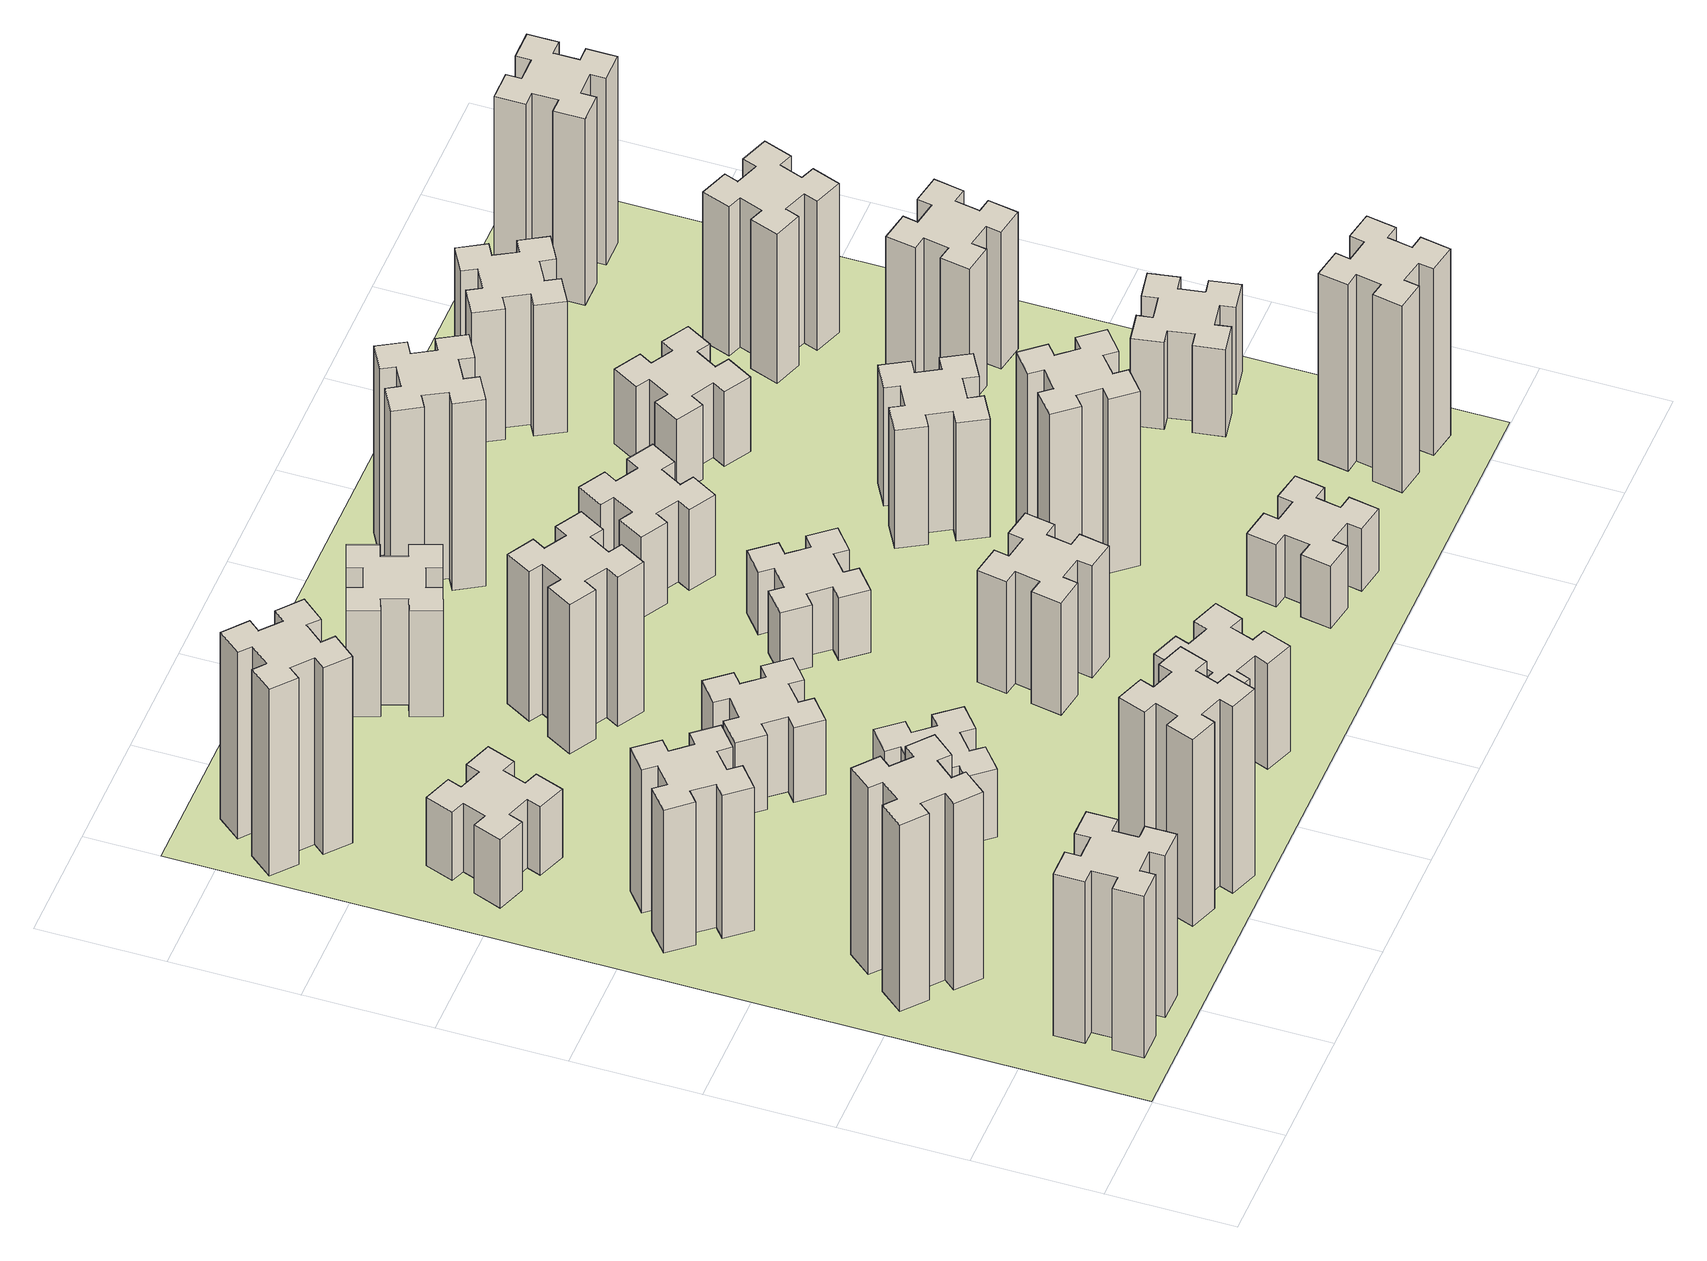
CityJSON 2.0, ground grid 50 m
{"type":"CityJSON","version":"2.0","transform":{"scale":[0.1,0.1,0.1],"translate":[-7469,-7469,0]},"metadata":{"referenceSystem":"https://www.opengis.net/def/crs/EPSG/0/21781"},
"CityObjects":{
"building1":{"type":"Building","attributes":{"class":"1000","function":"1000","usage":"1000","yearOfConstruction":2016,"roofType":"1000","measuredHeight":78,"storeysAboveGround":30,"storeysBelowGround":0},"geometry":[{"type":"Solid","lod":"1","boundaries":[[[[0,1,2,3,4,5,6,7,8,9,10,11,12,13,14,15,16,17,18,19]],[[17,16,20,21]],[[16,15,22,20]],[[15,14,23,22]],[[14,13,24,23]],[[13,12,25,24]],[[12,11,26,25]],[[11,10,27,26]],[[10,9,28,27]],[[9,8,29,28]],[[8,7,30,29]],[[7,6,31,30]],[[6,5,32,31]],[[5,4,33,32]],[[4,3,34,33]],[[3,2,35,34]],[[2,1,36,35]],[[1,0,37,36]],[[0,19,38,37]],[[19,18,39,38]],[[18,17,21,39]],[[24,25,26,27,28,29,30,31,32,33,34,35,36,37,38,39,21,20,22,23]]]]}]},
"building2":{"type":"Building","attributes":{"class":"1000","function":"1000","usage":"1000","yearOfConstruction":2016,"roofType":"1000","measuredHeight":90,"storeysAboveGround":30,"storeysBelowGround":0},"geometry":[{"type":"Solid","lod":"1","boundaries":[[[[40,41,42,43,44,45,46,47,48,49,50,51,52,53,54,55,56,57,58,59]],[[57,56,60,61]],[[56,55,62,60]],[[55,54,63,62]],[[54,53,64,63]],[[53,52,65,64]],[[52,51,66,65]],[[51,50,67,66]],[[50,49,68,67]],[[49,48,69,68]],[[48,47,70,69]],[[47,46,71,70]],[[46,45,72,71]],[[45,44,73,72]],[[44,43,74,73]],[[43,42,75,74]],[[42,41,76,75]],[[41,40,77,76]],[[40,59,78,77]],[[59,58,79,78]],[[58,57,61,79]],[[64,65,66,67,68,69,70,71,72,73,74,75,76,77,78,79,61,60,62,63]]]]}]},
"building3":{"type":"Building","attributes":{"class":"1000","function":"1000","usage":"1000","yearOfConstruction":2016,"roofType":"1000","measuredHeight":69,"storeysAboveGround":30,"storeysBelowGround":0},"geometry":[{"type":"Solid","lod":"1","boundaries":[[[[80,81,82,83,84,85,86,87,88,89,90,91,92,93,94,95,96,97,98,99]],[[97,96,100,101]],[[96,95,102,100]],[[95,94,103,102]],[[94,93,104,103]],[[93,92,105,104]],[[92,91,106,105]],[[91,90,107,106]],[[90,89,108,107]],[[89,88,109,108]],[[88,87,110,109]],[[87,86,111,110]],[[86,85,112,111]],[[85,84,113,112]],[[84,83,114,113]],[[83,82,115,114]],[[82,81,116,115]],[[81,80,117,116]],[[80,99,118,117]],[[99,98,119,118]],[[98,97,101,119]],[[104,105,106,107,108,109,110,111,112,113,114,115,116,117,118,119,101,100,102,103]]]]}]},
"building4":{"type":"Building","attributes":{"class":"1000","function":"1000","usage":"1000","yearOfConstruction":2016,"roofType":"1000","measuredHeight":33,"storeysAboveGround":30,"storeysBelowGround":0},"geometry":[{"type":"Solid","lod":"1","boundaries":[[[[120,121,122,123,124,125,126,127,128,129,130,131,132,133,134,135,136,137,138,139]],[[137,136,140,141]],[[136,135,142,140]],[[135,134,143,142]],[[134,133,144,143]],[[133,132,145,144]],[[132,131,146,145]],[[131,130,147,146]],[[130,129,148,147]],[[129,128,149,148]],[[128,127,150,149]],[[127,126,151,150]],[[126,125,152,151]],[[125,124,153,152]],[[124,123,154,153]],[[123,122,155,154]],[[122,121,156,155]],[[121,120,157,156]],[[120,139,158,157]],[[139,138,159,158]],[[138,137,141,159]],[[144,145,146,147,148,149,150,151,152,153,154,155,156,157,158,159,141,140,142,143]]]]}]},
"building5":{"type":"Building","attributes":{"class":"1000","function":"1000","usage":"1000","yearOfConstruction":2016,"roofType":"1000","measuredHeight":90,"storeysAboveGround":30,"storeysBelowGround":0},"geometry":[{"type":"Solid","lod":"1","boundaries":[[[[160,161,162,163,164,165,166,167,168,169,170,171,172,173,174,175,176,177,178,179]],[[177,176,180,181]],[[176,175,182,180]],[[175,174,183,182]],[[174,173,184,183]],[[173,172,185,184]],[[172,171,186,185]],[[171,170,187,186]],[[170,169,188,187]],[[169,168,189,188]],[[168,167,190,189]],[[167,166,191,190]],[[166,165,192,191]],[[165,164,193,192]],[[164,163,194,193]],[[163,162,195,194]],[[162,161,196,195]],[[161,160,197,196]],[[160,179,198,197]],[[179,178,199,198]],[[178,177,181,199]],[[184,185,186,187,188,189,190,191,192,193,194,195,196,197,198,199,181,180,182,183]]]]}]},
"building6":{"type":"Building","attributes":{"class":"1000","function":"1000","usage":"1000","yearOfConstruction":2016,"roofType":"1000","measuredHeight":90,"storeysAboveGround":30,"storeysBelowGround":0},"geometry":[{"type":"Solid","lod":"1","boundaries":[[[[200,201,202,203,204,205,206,207,208,209,210,211,212,213,214,215,216,217,218,219]],[[217,216,220,221]],[[216,215,222,220]],[[215,214,223,222]],[[214,213,224,223]],[[213,212,225,224]],[[212,211,226,225]],[[211,210,227,226]],[[210,209,228,227]],[[209,208,229,228]],[[208,207,230,229]],[[207,206,231,230]],[[206,205,232,231]],[[205,204,233,232]],[[204,203,234,233]],[[203,202,235,234]],[[202,201,236,235]],[[201,200,237,236]],[[200,219,238,237]],[[219,218,239,238]],[[218,217,221,239]],[[224,225,226,227,228,229,230,231,232,233,234,235,236,237,238,239,221,220,222,223]]]]}]},
"building7":{"type":"Building","attributes":{"class":"1000","function":"1000","usage":"1000","yearOfConstruction":2016,"roofType":"1000","measuredHeight":33,"storeysAboveGround":30,"storeysBelowGround":0},"geometry":[{"type":"Solid","lod":"1","boundaries":[[[[240,241,242,243,244,245,246,247,248,249,250,251,252,253,254,255,256,257,258,259]],[[257,256,260,261]],[[256,255,262,260]],[[255,254,263,262]],[[254,253,264,263]],[[253,252,265,264]],[[252,251,266,265]],[[251,250,267,266]],[[250,249,268,267]],[[249,248,269,268]],[[248,247,270,269]],[[247,246,271,270]],[[246,245,272,271]],[[245,244,273,272]],[[244,243,274,273]],[[243,242,275,274]],[[242,241,276,275]],[[241,240,277,276]],[[240,259,278,277]],[[259,258,279,278]],[[258,257,261,279]],[[264,265,266,267,268,269,270,271,272,273,274,275,276,277,278,279,261,260,262,263]]]]}]},
"building8":{"type":"Building","attributes":{"class":"1000","function":"1000","usage":"1000","yearOfConstruction":2016,"roofType":"1000","measuredHeight":36,"storeysAboveGround":30,"storeysBelowGround":0},"geometry":[{"type":"Solid","lod":"1","boundaries":[[[[280,281,282,283,284,285,286,287,288,289,290,291,292,293,294,295,296,297,298,299]],[[297,296,300,301]],[[296,295,302,300]],[[295,294,303,302]],[[294,293,304,303]],[[293,292,305,304]],[[292,291,306,305]],[[291,290,307,306]],[[290,289,308,307]],[[289,288,309,308]],[[288,287,310,309]],[[287,286,311,310]],[[286,285,312,311]],[[285,284,313,312]],[[284,283,314,313]],[[283,282,315,314]],[[282,281,316,315]],[[281,280,317,316]],[[280,299,318,317]],[[299,298,319,318]],[[298,297,301,319]],[[304,305,306,307,308,309,310,311,312,313,314,315,316,317,318,319,301,300,302,303]]]]}]},
"building9":{"type":"Building","attributes":{"class":"1000","function":"1000","usage":"1000","yearOfConstruction":2016,"roofType":"1000","measuredHeight":51,"storeysAboveGround":30,"storeysBelowGround":0},"geometry":[{"type":"Solid","lod":"1","boundaries":[[[[320,321,322,323,324,325,326,327,328,329,330,331,332,333,334,335,336,337,338,339]],[[337,336,340,341]],[[336,335,342,340]],[[335,334,343,342]],[[334,333,344,343]],[[333,332,345,344]],[[332,331,346,345]],[[331,330,347,346]],[[330,329,348,347]],[[329,328,349,348]],[[328,327,350,349]],[[327,326,351,350]],[[326,325,352,351]],[[325,324,353,352]],[[324,323,354,353]],[[323,322,355,354]],[[322,321,356,355]],[[321,320,357,356]],[[320,339,358,357]],[[339,338,359,358]],[[338,337,341,359]],[[344,345,346,347,348,349,350,351,352,353,354,355,356,357,358,359,341,340,342,343]]]]}]},
"building10":{"type":"Building","attributes":{"class":"1000","function":"1000","usage":"1000","yearOfConstruction":2016,"roofType":"1000","measuredHeight":72,"storeysAboveGround":30,"storeysBelowGround":0},"geometry":[{"type":"Solid","lod":"1","boundaries":[[[[360,361,362,363,364,365,366,367,368,369,370,371,372,373,374,375,376,377,378,379]],[[377,376,380,381]],[[376,375,382,380]],[[375,374,383,382]],[[374,373,384,383]],[[373,372,385,384]],[[372,371,386,385]],[[371,370,387,386]],[[370,369,388,387]],[[369,368,389,388]],[[368,367,390,389]],[[367,366,391,390]],[[366,365,392,391]],[[365,364,393,392]],[[364,363,394,393]],[[363,362,395,394]],[[362,361,396,395]],[[361,360,397,396]],[[360,379,398,397]],[[379,378,399,398]],[[378,377,381,399]],[[384,385,386,387,388,389,390,391,392,393,394,395,396,397,398,399,381,380,382,383]]]]}]},
"building11":{"type":"Building","attributes":{"class":"1000","function":"1000","usage":"1000","yearOfConstruction":2016,"roofType":"1000","measuredHeight":51,"storeysAboveGround":30,"storeysBelowGround":0},"geometry":[{"type":"Solid","lod":"1","boundaries":[[[[400,401,402,403,404,405,406,407,408,409,410,411,412,413,414,415,416,417,418,419]],[[417,416,420,421]],[[416,415,422,420]],[[415,414,423,422]],[[414,413,424,423]],[[413,412,425,424]],[[412,411,426,425]],[[411,410,427,426]],[[410,409,428,427]],[[409,408,429,428]],[[408,407,430,429]],[[407,406,431,430]],[[406,405,432,431]],[[405,404,433,432]],[[404,403,434,433]],[[403,402,435,434]],[[402,401,436,435]],[[401,400,437,436]],[[400,419,438,437]],[[419,418,439,438]],[[418,417,421,439]],[[424,425,426,427,428,429,430,431,432,433,434,435,436,437,438,439,421,420,422,423]]]]}]},
"building12":{"type":"Building","attributes":{"class":"1000","function":"1000","usage":"1000","yearOfConstruction":2016,"roofType":"1000","measuredHeight":54,"storeysAboveGround":30,"storeysBelowGround":0},"geometry":[{"type":"Solid","lod":"1","boundaries":[[[[440,441,442,443,444,445,446,447,448,449,450,451,452,453,454,455,456,457,458,459]],[[457,456,460,461]],[[456,455,462,460]],[[455,454,463,462]],[[454,453,464,463]],[[453,452,465,464]],[[452,451,466,465]],[[451,450,467,466]],[[450,449,468,467]],[[449,448,469,468]],[[448,447,470,469]],[[447,446,471,470]],[[446,445,472,471]],[[445,444,473,472]],[[444,443,474,473]],[[443,442,475,474]],[[442,441,476,475]],[[441,440,477,476]],[[440,459,478,477]],[[459,458,479,478]],[[458,457,461,479]],[[464,465,466,467,468,469,470,471,472,473,474,475,476,477,478,479,461,460,462,463]]]]}]},
"building13":{"type":"Building","attributes":{"class":"1000","function":"1000","usage":"1000","yearOfConstruction":2016,"roofType":"1000","measuredHeight":30,"storeysAboveGround":30,"storeysBelowGround":0},"geometry":[{"type":"Solid","lod":"1","boundaries":[[[[480,481,482,483,484,485,486,487,488,489,490,491,492,493,494,495,496,497,498,499]],[[497,496,500,501]],[[496,495,502,500]],[[495,494,503,502]],[[494,493,504,503]],[[493,492,505,504]],[[492,491,506,505]],[[491,490,507,506]],[[490,489,508,507]],[[489,488,509,508]],[[488,487,510,509]],[[487,486,511,510]],[[486,485,512,511]],[[485,484,513,512]],[[484,483,514,513]],[[483,482,515,514]],[[482,481,516,515]],[[481,480,517,516]],[[480,499,518,517]],[[499,498,519,518]],[[498,497,501,519]],[[504,505,506,507,508,509,510,511,512,513,514,515,516,517,518,519,501,500,502,503]]]]}]},
"building14":{"type":"Building","attributes":{"class":"1000","function":"1000","usage":"1000","yearOfConstruction":2016,"roofType":"1000","measuredHeight":39,"storeysAboveGround":30,"storeysBelowGround":0},"geometry":[{"type":"Solid","lod":"1","boundaries":[[[[520,521,522,523,524,525,526,527,528,529,530,531,532,533,534,535,536,537,538,539]],[[537,536,540,541]],[[536,535,542,540]],[[535,534,543,542]],[[534,533,544,543]],[[533,532,545,544]],[[532,531,546,545]],[[531,530,547,546]],[[530,529,548,547]],[[529,528,549,548]],[[528,527,550,549]],[[527,526,551,550]],[[526,525,552,551]],[[525,524,553,552]],[[524,523,554,553]],[[523,522,555,554]],[[522,521,556,555]],[[521,520,557,556]],[[520,539,558,557]],[[539,538,559,558]],[[538,537,541,559]],[[544,545,546,547,548,549,550,551,552,553,554,555,556,557,558,559,541,540,542,543]]]]}]},
"building15":{"type":"Building","attributes":{"class":"1000","function":"1000","usage":"1000","yearOfConstruction":2016,"roofType":"1000","measuredHeight":90,"storeysAboveGround":30,"storeysBelowGround":0},"geometry":[{"type":"Solid","lod":"1","boundaries":[[[[560,561,562,563,564,565,566,567,568,569,570,571,572,573,574,575,576,577,578,579]],[[577,576,580,581]],[[576,575,582,580]],[[575,574,583,582]],[[574,573,584,583]],[[573,572,585,584]],[[572,571,586,585]],[[571,570,587,586]],[[570,569,588,587]],[[569,568,589,588]],[[568,567,590,589]],[[567,566,591,590]],[[566,565,592,591]],[[565,564,593,592]],[[564,563,594,593]],[[563,562,595,594]],[[562,561,596,595]],[[561,560,597,596]],[[560,579,598,597]],[[579,578,599,598]],[[578,577,581,599]],[[584,585,586,587,588,589,590,591,592,593,594,595,596,597,598,599,581,580,582,583]]]]}]},
"building16":{"type":"Building","attributes":{"class":"1000","function":"1000","usage":"1000","yearOfConstruction":2016,"roofType":"1000","measuredHeight":30,"storeysAboveGround":30,"storeysBelowGround":0},"geometry":[{"type":"Solid","lod":"1","boundaries":[[[[600,601,602,603,604,605,606,607,608,609,610,611,612,613,614,615,616,617,618,619]],[[617,616,620,621]],[[616,615,622,620]],[[615,614,623,622]],[[614,613,624,623]],[[613,612,625,624]],[[612,611,626,625]],[[611,610,627,626]],[[610,609,628,627]],[[609,608,629,628]],[[608,607,630,629]],[[607,606,631,630]],[[606,605,632,631]],[[605,604,633,632]],[[604,603,634,633]],[[603,602,635,634]],[[602,601,636,635]],[[601,600,637,636]],[[600,619,638,637]],[[619,618,639,638]],[[618,617,621,639]],[[624,625,626,627,628,629,630,631,632,633,634,635,636,637,638,639,621,620,622,623]]]]}]},
"building17":{"type":"Building","attributes":{"class":"1000","function":"1000","usage":"1000","yearOfConstruction":2016,"roofType":"1000","measuredHeight":84,"storeysAboveGround":30,"storeysBelowGround":0},"geometry":[{"type":"Solid","lod":"1","boundaries":[[[[640,641,642,643,644,645,646,647,648,649,650,651,652,653,654,655,656,657,658,659]],[[657,656,660,661]],[[656,655,662,660]],[[655,654,663,662]],[[654,653,664,663]],[[653,652,665,664]],[[652,651,666,665]],[[651,650,667,666]],[[650,649,668,667]],[[649,648,669,668]],[[648,647,670,669]],[[647,646,671,670]],[[646,645,672,671]],[[645,644,673,672]],[[644,643,674,673]],[[643,642,675,674]],[[642,641,676,675]],[[641,640,677,676]],[[640,659,678,677]],[[659,658,679,678]],[[658,657,661,679]],[[664,665,666,667,668,669,670,671,672,673,674,675,676,677,678,679,661,660,662,663]]]]}]},
"building18":{"type":"Building","attributes":{"class":"1000","function":"1000","usage":"1000","yearOfConstruction":2016,"roofType":"1000","measuredHeight":57,"storeysAboveGround":30,"storeysBelowGround":0},"geometry":[{"type":"Solid","lod":"1","boundaries":[[[[680,681,682,683,684,685,686,687,688,689,690,691,692,693,694,695,696,697,698,699]],[[697,696,700,701]],[[696,695,702,700]],[[695,694,703,702]],[[694,693,704,703]],[[693,692,705,704]],[[692,691,706,705]],[[691,690,707,706]],[[690,689,708,707]],[[689,688,709,708]],[[688,687,710,709]],[[687,686,711,710]],[[686,685,712,711]],[[685,684,713,712]],[[684,683,714,713]],[[683,682,715,714]],[[682,681,716,715]],[[681,680,717,716]],[[680,699,718,717]],[[699,698,719,718]],[[698,697,701,719]],[[704,705,706,707,708,709,710,711,712,713,714,715,716,717,718,719,701,700,702,703]]]]}]},
"building19":{"type":"Building","attributes":{"class":"1000","function":"1000","usage":"1000","yearOfConstruction":2016,"roofType":"1000","measuredHeight":36,"storeysAboveGround":30,"storeysBelowGround":0},"geometry":[{"type":"Solid","lod":"1","boundaries":[[[[720,721,722,723,724,725,726,727,728,729,730,731,732,733,734,735,736,737,738,739]],[[737,736,740,741]],[[736,735,742,740]],[[735,734,743,742]],[[734,733,744,743]],[[733,732,745,744]],[[732,731,746,745]],[[731,730,747,746]],[[730,729,748,747]],[[729,728,749,748]],[[728,727,750,749]],[[727,726,751,750]],[[726,725,752,751]],[[725,724,753,752]],[[724,723,754,753]],[[723,722,755,754]],[[722,721,756,755]],[[721,720,757,756]],[[720,739,758,757]],[[739,738,759,758]],[[738,737,741,759]],[[744,745,746,747,748,749,750,751,752,753,754,755,756,757,758,759,741,740,742,743]]]]}]},
"building20":{"type":"Building","attributes":{"class":"1000","function":"1000","usage":"1000","yearOfConstruction":2016,"roofType":"1000","measuredHeight":90,"storeysAboveGround":30,"storeysBelowGround":0},"geometry":[{"type":"Solid","lod":"1","boundaries":[[[[760,761,762,763,764,765,766,767,768,769,770,771,772,773,774,775,776,777,778,779]],[[777,776,780,781]],[[776,775,782,780]],[[775,774,783,782]],[[774,773,784,783]],[[773,772,785,784]],[[772,771,786,785]],[[771,770,787,786]],[[770,769,788,787]],[[769,768,789,788]],[[768,767,790,789]],[[767,766,791,790]],[[766,765,792,791]],[[765,764,793,792]],[[764,763,794,793]],[[763,762,795,794]],[[762,761,796,795]],[[761,760,797,796]],[[760,779,798,797]],[[779,778,799,798]],[[778,777,781,799]],[[784,785,786,787,788,789,790,791,792,793,794,795,796,797,798,799,781,780,782,783]]]]}]},
"building21":{"type":"Building","attributes":{"class":"1000","function":"1000","usage":"1000","yearOfConstruction":2016,"roofType":"1000","measuredHeight":63,"storeysAboveGround":30,"storeysBelowGround":0},"geometry":[{"type":"Solid","lod":"1","boundaries":[[[[800,801,802,803,804,805,806,807,808,809,810,811,812,813,814,815,816,817,818,819]],[[817,816,820,821]],[[816,815,822,820]],[[815,814,823,822]],[[814,813,824,823]],[[813,812,825,824]],[[812,811,826,825]],[[811,810,827,826]],[[810,809,828,827]],[[809,808,829,828]],[[808,807,830,829]],[[807,806,831,830]],[[806,805,832,831]],[[805,804,833,832]],[[804,803,834,833]],[[803,802,835,834]],[[802,801,836,835]],[[801,800,837,836]],[[800,819,838,837]],[[819,818,839,838]],[[818,817,821,839]],[[824,825,826,827,828,829,830,831,832,833,834,835,836,837,838,839,821,820,822,823]]]]}]},
"building22":{"type":"Building","attributes":{"class":"1000","function":"1000","usage":"1000","yearOfConstruction":2016,"roofType":"1000","measuredHeight":42,"storeysAboveGround":30,"storeysBelowGround":0},"geometry":[{"type":"Solid","lod":"1","boundaries":[[[[840,841,842,843,844,845,846,847,848,849,850,851,852,853,854,855,856,857,858,859]],[[857,856,860,861]],[[856,855,862,860]],[[855,854,863,862]],[[854,853,864,863]],[[853,852,865,864]],[[852,851,866,865]],[[851,850,867,866]],[[850,849,868,867]],[[849,848,869,868]],[[848,847,870,869]],[[847,846,871,870]],[[846,845,872,871]],[[845,844,873,872]],[[844,843,874,873]],[[843,842,875,874]],[[842,841,876,875]],[[841,840,877,876]],[[840,859,878,877]],[[859,858,879,878]],[[858,857,861,879]],[[864,865,866,867,868,869,870,871,872,873,874,875,876,877,878,879,861,860,862,863]]]]}]},
"building23":{"type":"Building","attributes":{"class":"1000","function":"1000","usage":"1000","yearOfConstruction":2016,"roofType":"1000","measuredHeight":66,"storeysAboveGround":30,"storeysBelowGround":0},"geometry":[{"type":"Solid","lod":"1","boundaries":[[[[880,881,882,883,884,885,886,887,888,889,890,891,892,893,894,895,896,897,898,899]],[[897,896,900,901]],[[896,895,902,900]],[[895,894,903,902]],[[894,893,904,903]],[[893,892,905,904]],[[892,891,906,905]],[[891,890,907,906]],[[890,889,908,907]],[[889,888,909,908]],[[888,887,910,909]],[[887,886,911,910]],[[886,885,912,911]],[[885,884,913,912]],[[884,883,914,913]],[[883,882,915,914]],[[882,881,916,915]],[[881,880,917,916]],[[880,899,918,917]],[[899,898,919,918]],[[898,897,901,919]],[[904,905,906,907,908,909,910,911,912,913,914,915,916,917,918,919,901,900,902,903]]]]}]},
"building24":{"type":"Building","attributes":{"class":"1000","function":"1000","usage":"1000","yearOfConstruction":2016,"roofType":"1000","measuredHeight":72,"storeysAboveGround":30,"storeysBelowGround":0},"geometry":[{"type":"Solid","lod":"1","boundaries":[[[[920,921,922,923,924,925,926,927,928,929,930,931,932,933,934,935,936,937,938,939]],[[937,936,940,941]],[[936,935,942,940]],[[935,934,943,942]],[[934,933,944,943]],[[933,932,945,944]],[[932,931,946,945]],[[931,930,947,946]],[[930,929,948,947]],[[929,928,949,948]],[[928,927,950,949]],[[927,926,951,950]],[[926,925,952,951]],[[925,924,953,952]],[[924,923,954,953]],[[923,922,955,954]],[[922,921,956,955]],[[921,920,957,956]],[[920,939,958,957]],[[939,938,959,958]],[[938,937,941,959]],[[944,945,946,947,948,949,950,951,952,953,954,955,956,957,958,959,941,940,942,943]]]]}]},
"building25":{"type":"Building","attributes":{"class":"1000","function":"1000","usage":"1000","yearOfConstruction":2016,"roofType":"1000","measuredHeight":90,"storeysAboveGround":30,"storeysBelowGround":0},"geometry":[{"type":"Solid","lod":"1","boundaries":[[[[960,961,962,963,964,965,966,967,968,969,970,971,972,973,974,975,976,977,978,979]],[[977,976,980,981]],[[976,975,982,980]],[[975,974,983,982]],[[974,973,984,983]],[[973,972,985,984]],[[972,971,986,985]],[[971,970,987,986]],[[970,969,988,987]],[[969,968,989,988]],[[968,967,990,989]],[[967,966,991,990]],[[966,965,992,991]],[[965,964,993,992]],[[964,963,994,993]],[[963,962,995,994]],[[962,961,996,995]],[[961,960,997,996]],[[960,979,998,997]],[[979,978,999,998]],[[978,977,981,999]],[[984,985,986,987,988,989,990,991,992,993,994,995,996,997,998,999,981,980,982,983]]]]}]},
"landuse1":{"type":"LandUse","attributes":{"name":"plot1","function":"1010"},"geometry":[{"type":"MultiSurface","lod":"1","boundaries":[[[1000,1001,1002,1003]]]}]}
},
"vertices":[
[265,325,0],[265,225,0],[205,225,0],[205,105,0],[325,105,0],[325,165,0],[425,165,0],[425,105,0],[545,105,0],[545,225,0],[485,225,0],[485,325,0],[545,325,0],[545,445,0],[425,445,0],[425,385,0],[325,385,0],[325,445,0],[205,445,0],[205,325,0],[325,385,780],[325,445,780],[425,385,780],[425,445,780],[545,445,780],[545,325,780],[485,325,780],[485,225,780],[545,225,780],[545,105,780],[425,105,780],[425,165,780],[325,165,780],[325,105,780],[205,105,780],[205,225,780],[265,225,780],[265,325,780],[205,325,780],[205,445,780],
[484,1067,0],[408,1132,0],[446,1178,0],[354,1255,0],[277,1163,0],[323,1124,0],[259,1048,0],[213,1086,0],[136,994,0],[228,917,0],[266,963,0],[343,899,0],[304,853,0],[396,776,0],[473,868,0],[427,906,0],[492,983,0],[538,944,0],[615,1036,0],[523,1113,0],[492,983,900],[538,944,900],[427,906,900],[473,868,900],[396,776,900],[304,853,900],[343,899,900],[266,963,900],[228,917,900],[136,994,900],[213,1086,900],[259,1048,900],[323,1124,900],[277,1163,900],[354,1255,900],[446,1178,900],[408,1132,900],[484,1067,900],[523,1113,900],[615,1036,900],
[492,1888,0],[427,1964,0],[473,2003,0],[396,2095,0],[304,2018,0],[343,1972,0],[266,1907,0],[228,1953,0],[136,1876,0],[213,1784,0],[259,1823,0],[323,1746,0],[277,1708,0],[354,1616,0],[446,1693,0],[408,1739,0],[484,1803,0],[523,1757,0],[615,1834,0],[538,1926,0],[484,1803,690],[523,1757,690],[408,1739,690],[446,1693,690],[354,1616,690],[277,1708,690],[323,1746,690],[259,1823,690],[213,1784,690],[136,1876,690],[228,1953,690],[266,1907,690],[343,1972,690],[304,2018,690],[396,2095,690],[473,2003,690],[427,1964,690],[492,1888,690],[538,1926,690],[615,1834,690],
[289,2680,0],[255,2586,0],[199,2607,0],[157,2494,0],[270,2453,0],[291,2509,0],[385,2475,0],[364,2419,0],[477,2377,0],[518,2490,0],[462,2511,0],[496,2605,0],[552,2584,0],[593,2697,0],[480,2738,0],[460,2682,0],[366,2716,0],[387,2772,0],[274,2813,0],[233,2700,0],[366,2716,330],[387,2772,330],[460,2682,330],[480,2738,330],[593,2697,330],[552,2584,330],[496,2605,330],[462,2511,330],[518,2490,330],[477,2377,330],[364,2419,330],[385,2475,330],[291,2509,330],[270,2453,330],[157,2494,330],[199,2607,330],[255,2586,330],[289,2680,330],[233,2700,330],[274,2813,330],
[1029,360,0],[995,266,0],[939,287,0],[897,174,0],[1010,133,0],[1031,189,0],[1125,155,0],[1104,99,0],[1217,57,0],[1258,170,0],[1202,191,0],[1236,285,0],[1292,264,0],[1333,377,0],[1220,418,0],[1200,362,0],[1106,396,0],[1127,452,0],[1014,493,0],[973,380,0],[1106,396,900],[1127,452,900],[1200,362,900],[1220,418,900],[1333,377,900],[1292,264,900],[1236,285,900],[1202,191,900],[1258,170,900],[1217,57,900],[1104,99,900],[1125,155,900],[1031,189,900],[1010,133,900],[897,174,900],[939,287,900],[995,266,900],[1029,360,900],[973,380,900],[1014,493,900],
[384,3387,0],[308,3452,0],[346,3498,0],[254,3575,0],[177,3483,0],[223,3444,0],[159,3368,0],[113,3406,0],[36,3314,0],[128,3237,0],[166,3283,0],[243,3219,0],[204,3173,0],[296,3096,0],[373,3188,0],[327,3226,0],[392,3303,0],[438,3264,0],[515,3356,0],[423,3433,0],[392,3303,900],[438,3264,900],[327,3226,900],[373,3188,900],[296,3096,900],[204,3173,900],[243,3219,900],[166,3283,900],[128,3237,900],[36,3314,900],[113,3406,900],[159,3368,900],[223,3444,900],[177,3483,900],[254,3575,900],[346,3498,900],[308,3452,900],[384,3387,900],[423,3433,900],[515,3356,900],
[1083,1332,0],[1006,1267,0],[968,1313,0],[876,1236,0],[953,1144,0],[999,1183,0],[1063,1106,0],[1017,1068,0],[1094,976,0],[1186,1053,0],[1148,1099,0],[1224,1163,0],[1263,1117,0],[1355,1194,0],[1278,1286,0],[1232,1248,0],[1167,1324,0],[1213,1363,0],[1136,1455,0],[1044,1378,0],[1167,1324,330],[1213,1363,330],[1232,1248,330],[1278,1286,330],[1355,1194,330],[1263,1117,330],[1224,1163,330],[1148,1099,330],[1186,1053,330],[1094,976,330],[1017,1068,330],[1063,1106,330],[999,1183,330],[953,1144,330],[876,1236,330],[968,1313,330],[1006,1267,330],[1083,1332,330],[1044,1378,330],[1136,1455,330],
[1083,1972,0],[1006,1907,0],[968,1953,0],[876,1876,0],[953,1784,0],[999,1823,0],[1063,1746,0],[1017,1708,0],[1094,1616,0],[1186,1693,0],[1148,1739,0],[1224,1803,0],[1263,1757,0],[1355,1834,0],[1278,1926,0],[1232,1888,0],[1167,1964,0],[1213,2003,0],[1136,2095,0],[1044,2018,0],[1167,1964,360],[1213,2003,360],[1232,1888,360],[1278,1926,360],[1355,1834,360],[1263,1757,360],[1224,1803,360],[1148,1739,360],[1186,1693,360],[1094,1616,360],[1017,1708,360],[1063,1746,360],[999,1823,360],[953,1784,360],[876,1876,360],[968,1953,360],[1006,1907,360],[1083,1972,360],[1044,2018,360],[1136,2095,360],
[1669,460,0],[1635,366,0],[1579,387,0],[1537,274,0],[1650,233,0],[1671,289,0],[1765,255,0],[1744,199,0],[1857,157,0],[1898,270,0],[1842,291,0],[1876,385,0],[1932,364,0],[1973,477,0],[1860,518,0],[1840,462,0],[1746,496,0],[1767,552,0],[1654,593,0],[1613,480,0],[1746,496,510],[1767,552,510],[1840,462,510],[1860,518,510],[1973,477,510],[1932,364,510],[1876,385,510],[1842,291,510],[1898,270,510],[1857,157,510],[1744,199,510],[1765,255,510],[1671,289,510],[1650,233,510],[1537,274,510],[1579,387,510],[1635,366,510],[1669,460,510],[1613,480,510],[1654,593,510],
[1314,2666,0],[1227,2716,0],[1257,2768,0],[1153,2828,0],[1093,2724,0],[1145,2694,0],[1095,2607,0],[1043,2637,0],[983,2533,0],[1087,2473,0],[1117,2525,0],[1204,2475,0],[1174,2423,0],[1278,2363,0],[1338,2467,0],[1286,2497,0],[1336,2584,0],[1388,2554,0],[1448,2658,0],[1344,2718,0],[1336,2584,720],[1388,2554,720],[1286,2497,720],[1338,2467,720],[1278,2363,720],[1174,2423,720],[1204,2475,720],[1117,2525,720],[1087,2473,720],[983,2533,720],[1043,2637,720],[1095,2607,720],[1145,2694,720],[1093,2724,720],[1153,2828,720],[1257,2768,720],[1227,2716,720],[1314,2666,720],[1344,2718,720],[1448,2658,720],
[1125,3356,0],[1031,3322,0],[1010,3378,0],[897,3337,0],[939,3224,0],[995,3245,0],[1029,3151,0],[973,3130,0],[1014,3017,0],[1127,3059,0],[1106,3115,0],[1200,3149,0],[1220,3093,0],[1333,3134,0],[1292,3247,0],[1236,3226,0],[1202,3320,0],[1258,3340,0],[1217,3453,0],[1104,3412,0],[1202,3320,510],[1258,3340,510],[1236,3226,510],[1292,3247,510],[1333,3134,510],[1220,3093,510],[1200,3149,510],[1106,3115,510],[1127,3059,510],[1014,3017,510],[973,3130,510],[1029,3151,510],[995,3245,510],[939,3224,510],[897,3337,510],[1010,3378,510],[1031,3322,510],[1125,3356,510],[1104,3412,510],[1217,3453,510],
[2055,1047,0],[2072,1145,0],[2131,1135,0],[2152,1253,0],[2034,1274,0],[2024,1215,0],[1925,1232,0],[1936,1291,0],[1817,1312,0],[1797,1194,0],[1856,1184,0],[1838,1085,0],[1779,1096,0],[1758,977,0],[1877,957,0],[1887,1016,0],[1985,998,0],[1975,939,0],[2093,918,0],[2114,1037,0],[1985,998,540],[1975,939,540],[1887,1016,540],[1877,957,540],[1758,977,540],[1779,1096,540],[1838,1085,540],[1856,1184,540],[1797,1194,540],[1817,1312,540],[1936,1291,540],[1925,1232,540],[2024,1215,540],[2034,1274,540],[2152,1253,540],[2131,1135,540],[2072,1145,540],[2055,1047,540],[2114,1037,540],[2093,918,540],
[1972,1988,0],[1907,2064,0],[1953,2103,0],[1876,2195,0],[1784,2118,0],[1823,2072,0],[1746,2007,0],[1708,2053,0],[1616,1976,0],[1693,1884,0],[1739,1923,0],[1803,1846,0],[1757,1808,0],[1834,1716,0],[1926,1793,0],[1888,1839,0],[1964,1903,0],[2003,1857,0],[2095,1934,0],[2018,2026,0],[1964,1903,300],[2003,1857,300],[1888,1839,300],[1926,1793,300],[1834,1716,300],[1757,1808,300],[1803,1846,300],[1739,1923,300],[1693,1884,300],[1616,1976,300],[1708,2053,300],[1746,2007,300],[1823,2072,300],[1784,2118,300],[1876,2195,300],[1953,2103,300],[1907,2064,300],[1972,1988,300],[2018,2026,300],[2095,1934,300],
[2026,2497,0],[2076,2584,0],[2128,2554,0],[2188,2658,0],[2084,2718,0],[2054,2666,0],[1967,2716,0],[1997,2768,0],[1893,2828,0],[1833,2724,0],[1885,2694,0],[1835,2607,0],[1783,2637,0],[1723,2533,0],[1827,2473,0],[1857,2525,0],[1944,2475,0],[1914,2423,0],[2018,2363,0],[2078,2467,0],[1944,2475,390],[1914,2423,390],[1857,2525,390],[1827,2473,390],[1723,2533,390],[1783,2637,390],[1835,2607,390],[1885,2694,390],[1833,2724,390],[1893,2828,390],[1997,2768,390],[1967,2716,390],[2054,2666,390],[2084,2718,390],[2188,2658,390],[2128,2554,390],[2076,2584,390],[2026,2497,390],[2078,2467,390],[2018,2363,390],
[1744,3456,0],[1657,3406,0],[1627,3458,0],[1523,3398,0],[1583,3294,0],[1635,3324,0],[1685,3237,0],[1633,3207,0],[1693,3103,0],[1797,3163,0],[1767,3215,0],[1854,3265,0],[1884,3213,0],[1988,3273,0],[1928,3377,0],[1876,3347,0],[1826,3434,0],[1878,3464,0],[1818,3568,0],[1714,3508,0],[1826,3434,900],[1878,3464,900],[1876,3347,900],[1928,3377,900],[1988,3273,900],[1884,3213,900],[1854,3265,900],[1767,3215,900],[1797,3163,900],[1693,3103,900],[1633,3207,900],[1685,3237,900],[1635,3324,900],[1583,3294,900],[1523,3398,900],[1627,3458,900],[1657,3406,900],[1744,3456,900],[1714,3508,900],[1818,3568,900],
[2596,444,0],[2578,345,0],[2519,356,0],[2498,237,0],[2617,217,0],[2627,276,0],[2725,258,0],[2715,199,0],[2833,178,0],[2854,297,0],[2795,307,0],[2812,405,0],[2871,395,0],[2892,513,0],[2774,534,0],[2764,475,0],[2665,492,0],[2676,551,0],[2557,572,0],[2537,454,0],[2665,492,300],[2676,551,300],[2764,475,300],[2774,534,300],[2892,513,300],[2871,395,300],[2812,405,300],[2795,307,300],[2854,297,300],[2833,178,300],[2715,199,300],[2725,258,300],[2627,276,300],[2617,217,300],[2498,237,300],[2519,356,300],[2578,345,300],[2596,444,300],[2537,454,300],[2557,572,300],
[2628,1099,0],[2704,1163,0],[2743,1117,0],[2835,1194,0],[2758,1286,0],[2712,1248,0],[2647,1324,0],[2693,1363,0],[2616,1455,0],[2524,1378,0],[2563,1332,0],[2486,1267,0],[2448,1313,0],[2356,1236,0],[2433,1144,0],[2479,1183,0],[2543,1106,0],[2497,1068,0],[2574,976,0],[2666,1053,0],[2543,1106,840],[2497,1068,840],[2479,1183,840],[2433,1144,840],[2356,1236,840],[2448,1313,840],[2486,1267,840],[2563,1332,840],[2524,1378,840],[2616,1455,840],[2693,1363,840],[2647,1324,840],[2712,1248,840],[2758,1286,840],[2835,1194,840],[2743,1117,840],[2704,1163,840],[2628,1099,840],[2666,1053,840],[2574,976,840],
[2475,1744,0],[2525,1657,0],[2473,1627,0],[2533,1523,0],[2637,1583,0],[2607,1635,0],[2694,1685,0],[2724,1633,0],[2828,1693,0],[2768,1797,0],[2716,1767,0],[2666,1854,0],[2718,1884,0],[2658,1988,0],[2554,1928,0],[2584,1876,0],[2497,1826,0],[2467,1878,0],[2363,1818,0],[2423,1714,0],[2497,1826,570],[2467,1878,570],[2584,1876,570],[2554,1928,570],[2658,1988,570],[2718,1884,570],[2666,1854,570],[2716,1767,570],[2768,1797,570],[2828,1693,570],[2724,1633,570],[2694,1685,570],[2607,1635,570],[2637,1583,570],[2533,1523,570],[2473,1627,570],[2525,1657,570],[2475,1744,570],[2423,1714,570],[2363,1818,570],
[2497,2625,0],[2584,2575,0],[2554,2523,0],[2658,2463,0],[2718,2567,0],[2666,2597,0],[2716,2684,0],[2768,2654,0],[2828,2758,0],[2724,2818,0],[2694,2766,0],[2607,2816,0],[2637,2868,0],[2533,2928,0],[2473,2824,0],[2525,2794,0],[2475,2707,0],[2423,2737,0],[2363,2633,0],[2467,2573,0],[2475,2707,360],[2423,2737,360],[2525,2794,360],[2473,2824,360],[2533,2928,360],[2637,2868,360],[2607,2816,360],[2694,2766,360],[2724,2818,360],[2828,2758,360],[2768,2654,360],[2716,2684,360],[2666,2597,360],[2718,2567,360],[2658,2463,360],[2554,2523,360],[2584,2575,360],[2497,2625,360],[2467,2573,360],[2363,2633,360],
[3504,475,0],[3405,492,0],[3416,551,0],[3297,572,0],[3277,454,0],[3336,444,0],[3318,345,0],[3259,356,0],[3238,237,0],[3357,217,0],[3367,276,0],[3465,258,0],[3455,199,0],[3573,178,0],[3594,297,0],[3535,307,0],[3552,405,0],[3611,395,0],[3632,513,0],[3514,534,0],[3552,405,900],[3611,395,900],[3535,307,900],[3594,297,900],[3573,178,900],[3455,199,900],[3465,258,900],[3367,276,900],[3357,217,900],[3238,237,900],[3259,356,900],[3318,345,900],[3336,444,900],[3277,454,900],[3297,572,900],[3416,551,900],[3405,492,900],[3504,475,900],[3514,534,900],[3632,513,900],
[2716,3347,0],[2666,3434,0],[2718,3464,0],[2658,3568,0],[2554,3508,0],[2584,3456,0],[2497,3406,0],[2467,3458,0],[2363,3398,0],[2423,3294,0],[2475,3324,0],[2525,3237,0],[2473,3207,0],[2533,3103,0],[2637,3163,0],[2607,3215,0],[2694,3265,0],[2724,3213,0],[2828,3273,0],[2768,3377,0],[2694,3265,630],[2724,3213,630],[2607,3215,630],[2637,3163,630],[2533,3103,630],[2473,3207,630],[2525,3237,630],[2475,3324,630],[2423,3294,630],[2363,3398,630],[2467,3458,630],[2497,3406,630],[2584,3456,630],[2554,3508,630],[2658,3568,630],[2718,3464,630],[2666,3434,630],[2716,3347,630],[2768,3377,630],[2828,3273,630],
[3405,998,0],[3504,1016,0],[3514,957,0],[3632,977,0],[3611,1096,0],[3552,1085,0],[3535,1184,0],[3594,1194,0],[3573,1312,0],[3455,1291,0],[3465,1232,0],[3367,1215,0],[3357,1274,0],[3238,1253,0],[3259,1135,0],[3318,1145,0],[3336,1047,0],[3277,1037,0],[3297,918,0],[3416,939,0],[3336,1047,420],[3277,1037,420],[3318,1145,420],[3259,1135,420],[3238,1253,420],[3357,1274,420],[3367,1215,420],[3465,1232,420],[3455,1291,420],[3573,1312,420],[3594,1194,420],[3535,1184,420],[3552,1085,420],[3611,1096,420],[3632,977,420],[3514,957,420],[3504,1016,420],[3405,998,420],[3416,939,420],[3297,918,420],
[3267,1856,0],[3365,1838,0],[3355,1779,0],[3473,1758,0],[3494,1877,0],[3435,1887,0],[3452,1985,0],[3511,1975,0],[3532,2093,0],[3414,2114,0],[3404,2055,0],[3305,2072,0],[3316,2131,0],[3197,2152,0],[3177,2034,0],[3236,2024,0],[3218,1925,0],[3159,1936,0],[3138,1817,0],[3257,1797,0],[3218,1925,660],[3159,1936,660],[3236,2024,660],[3177,2034,660],[3197,2152,660],[3316,2131,660],[3305,2072,660],[3404,2055,660],[3414,2114,660],[3532,2093,660],[3511,1975,660],[3452,1985,660],[3435,1887,660],[3494,1877,660],[3473,1758,660],[3355,1779,660],[3365,1838,660],[3267,1856,660],[3257,1797,660],[3138,1817,660],
[3151,2509,0],[3245,2475,0],[3224,2419,0],[3337,2377,0],[3378,2490,0],[3322,2511,0],[3356,2605,0],[3412,2584,0],[3453,2697,0],[3340,2738,0],[3320,2682,0],[3226,2716,0],[3247,2772,0],[3134,2813,0],[3093,2700,0],[3149,2680,0],[3115,2586,0],[3059,2607,0],[3017,2494,0],[3130,2453,0],[3115,2586,720],[3059,2607,720],[3149,2680,720],[3093,2700,720],[3134,2813,720],[3247,2772,720],[3226,2716,720],[3320,2682,720],[3340,2738,720],[3453,2697,720],[3412,2584,720],[3356,2605,720],[3322,2511,720],[3378,2490,720],[3337,2377,720],[3224,2419,720],[3245,2475,720],[3151,2509,720],[3130,2453,720],[3017,2494,720],
[3285,3325,0],[3385,3325,0],[3385,3265,0],[3505,3265,0],[3505,3385,0],[3445,3385,0],[3445,3485,0],[3505,3485,0],[3505,3605,0],[3385,3605,0],[3385,3545,0],[3285,3545,0],[3285,3605,0],[3165,3605,0],[3165,3485,0],[3225,3485,0],[3225,3385,0],[3165,3385,0],[3165,3265,0],[3285,3265,0],[3225,3385,900],[3165,3385,900],[3225,3485,900],[3165,3485,900],[3165,3605,900],[3285,3605,900],[3285,3545,900],[3385,3545,900],[3385,3605,900],[3505,3605,900],[3505,3485,900],[3445,3485,900],[3445,3385,900],[3505,3385,900],[3505,3265,900],[3385,3265,900],[3385,3325,900],[3285,3325,900],[3285,3265,900],[3165,3265,900],
[5,3705,0],[3705,3705,0],[3705,5,0],[5,5,0]
]}
